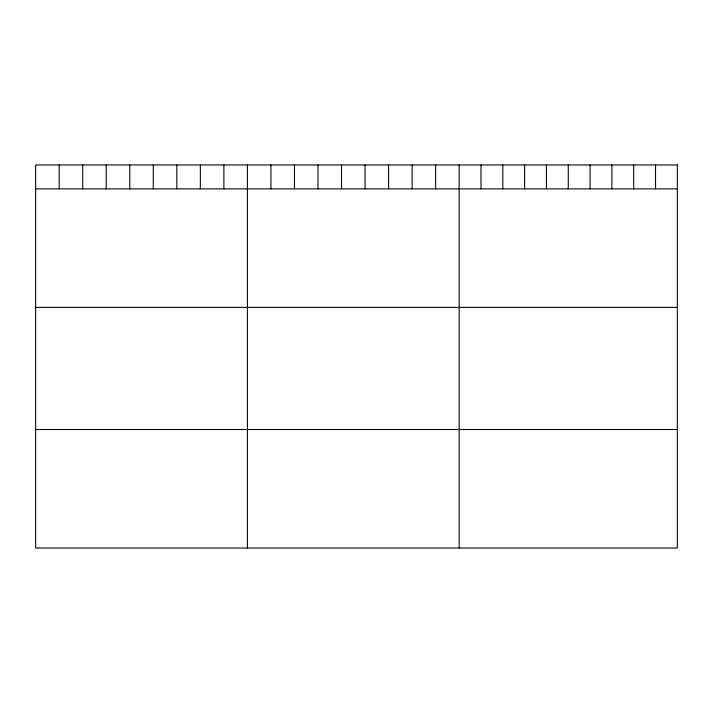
<?xml version="1.0" encoding="UTF-8"?>
<svg xmlns="http://www.w3.org/2000/svg" width="713" height="713" viewBox="0 0 713 713"><rect width="100%" height="100%" fill="white"/><g stroke="black" fill="none" stroke-linecap="round" stroke-linejoin="round"><path stroke-width="1.07" d="M35.65 188.874L677.35 188.874M35.65 307.392L677.35 307.392M35.65 429.511L677.35 429.511M655.532 164.97L655.532 188.874M633.714 164.97L633.714 188.874M611.897 164.97L611.897 188.874M590.079 164.97L590.079 188.874M568.261 164.97L568.261 188.874M546.443 164.97L546.443 188.874M524.625 164.97L524.625 188.874M502.808 164.97L502.808 188.874M480.99 164.97L480.99 188.874M459.172 164.97L459.172 548.03M435.643 164.97L435.643 188.874M412.114 164.97L412.114 188.874M388.585 164.97L388.585 188.874M365.056 164.97L365.056 188.874M341.527 164.97L341.527 188.874M317.998 164.97L317.998 188.874M294.469 164.97L294.469 188.874M270.94 164.97L270.94 188.874M247.411 164.97L247.411 548.03M223.882 164.97L223.882 188.874M200.353 164.97L200.353 188.874M176.824 164.97L176.824 188.874M153.295 164.97L153.295 188.874M129.766 164.97L129.766 188.874M106.237 164.97L106.237 188.874M82.708 164.97L82.708 188.874M59.179 164.97L59.179 188.874M677.35 164.97L35.65 164.97L35.65 548.03L677.35 548.03L677.35 164.97"/></g></svg>
